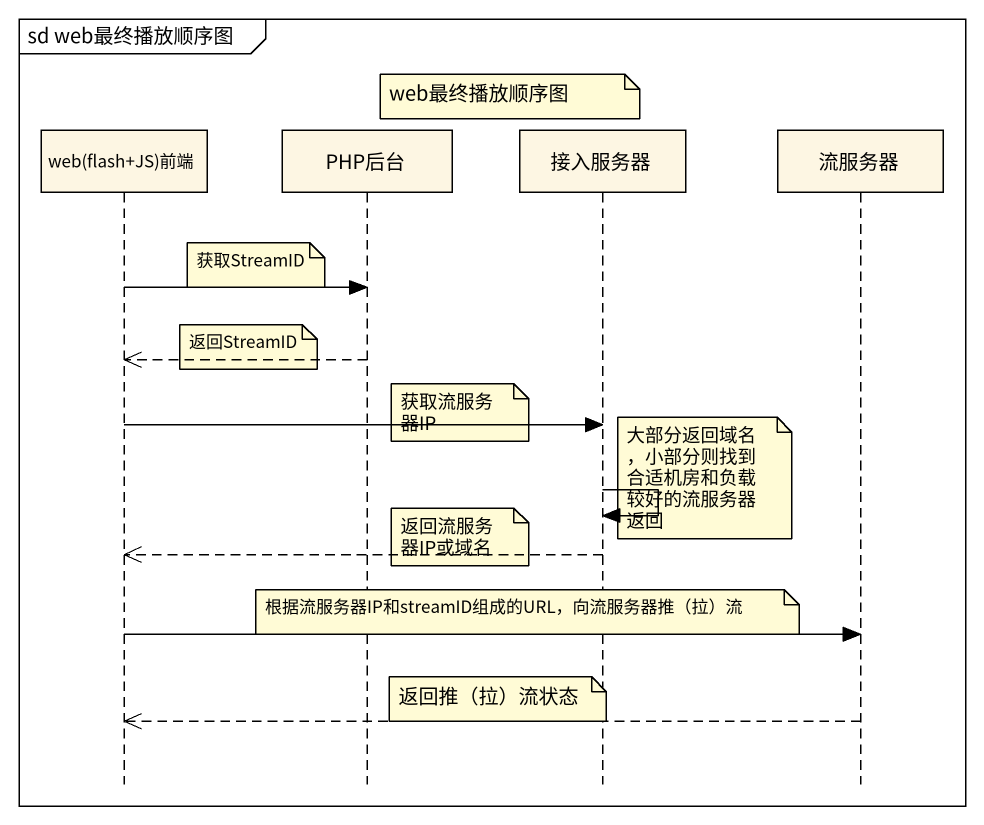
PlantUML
@startuml
mainframe sd web最终播放顺序图
hide footbox
participant "web(flash+JS)前端" as web_flash_JS_前端
participant PHP后台
participant 接入服务器
participant 流服务器

note over 接入服务器 : web最终播放顺序图
note left of PHP后台 : 获取StreamID
web_flash_JS_前端 -> PHP后台
note left of PHP后台 : 返回StreamID
PHP后台 -->> web_flash_JS_前端
note right of PHP后台 : 获取流服务器IP
web_flash_JS_前端 -> 接入服务器
note right of 接入服务器 : 大部分返回域名，小部分则找到合适机房和负载较好的流服务器返回
接入服务器 -> 接入服务器
note right of PHP后台 : 返回流服务器IP或域名
接入服务器 -->> web_flash_JS_前端
note over 接入服务器 : 根据流服务器IP和streamID组成的URL，向流服务器推（拉）流
web_flash_JS_前端 -> 流服务器
note over 接入服务器 : 返回推（拉）流状态
流服务器 -->> web_flash_JS_前端
@enduml
